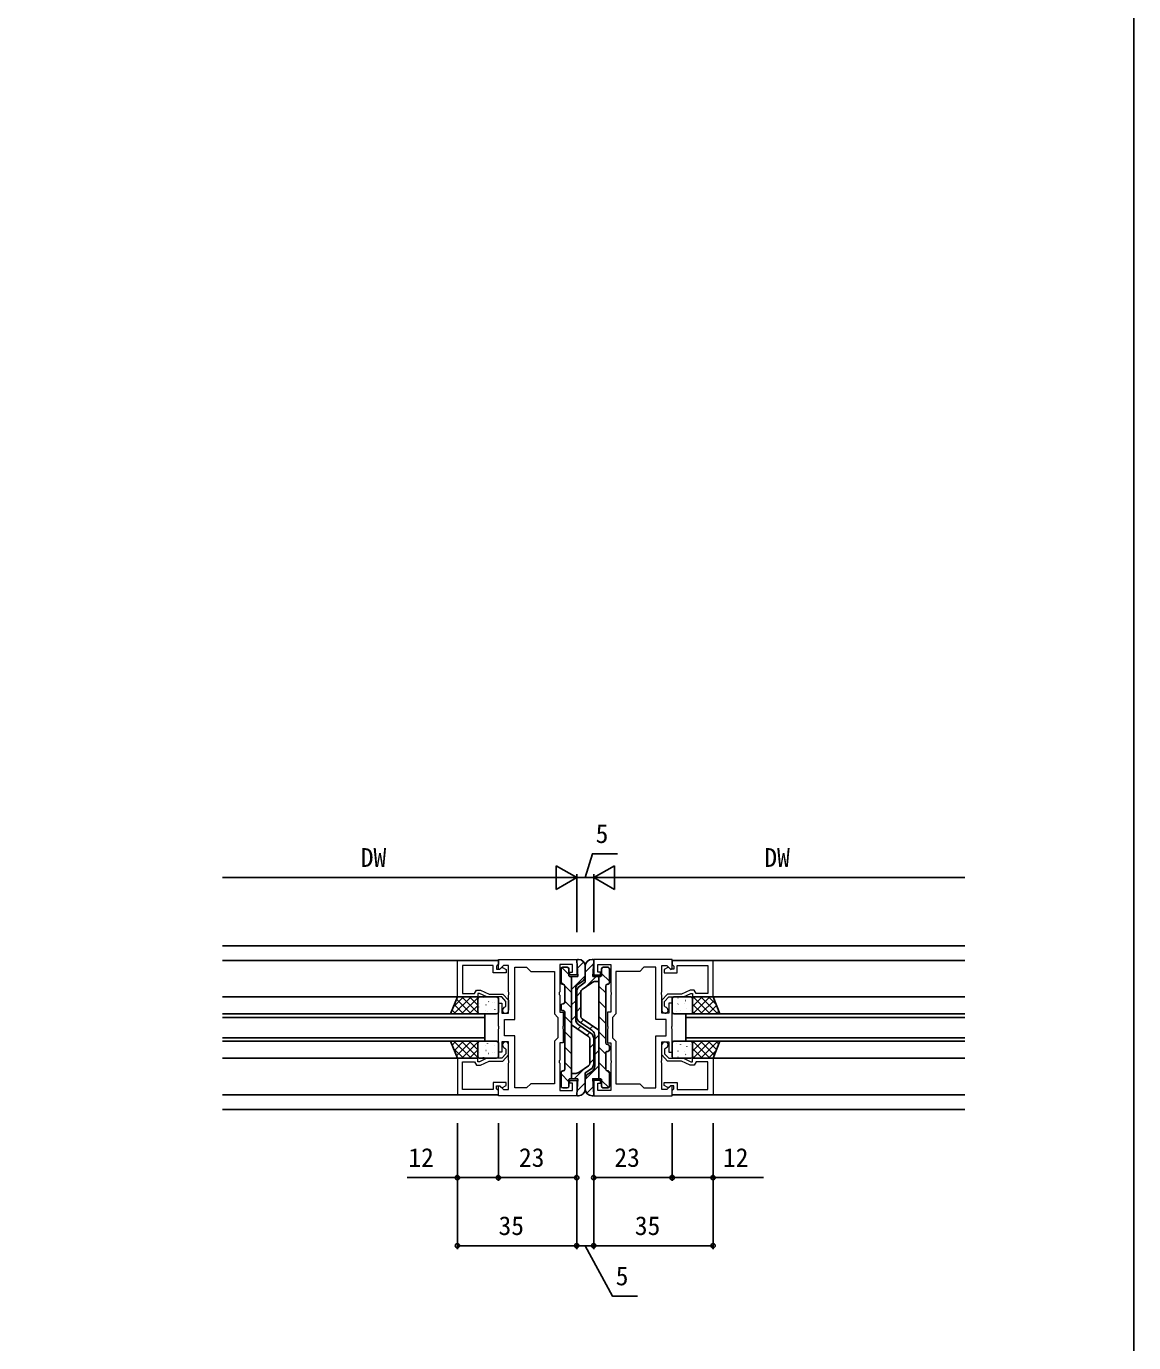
# Model space of a CAD drawing. Units: millimetres, scale not verified. Extents: x -437 to 438, y -681 to 679.
# Drawn here: x 113.4 to 438.3, y -128.5 to 257.6 of the extents above; entities that cross this region are included whole.
import ezdxf
from ezdxf.enums import TextEntityAlignment as Align

# ---------------------------------------------------------------- set-up
doc = ezdxf.new("R2010")
doc.units = ezdxf.units.MM
doc.header["$LTSCALE"] = 4
doc.layers.add('0-2_YKK_11', color=7, linetype='Continuous', lineweight=18)
for name, color, linetype in [('0-3_YKK_12', 2, 'Continuous'), ('0-4_YKK_13', 4, 'Continuous'), ('0-6_YKK_D', 6, 'Continuous'), ('0-7_YKK_ZWAK', 7, 'Continuous')]:
    doc.layers.add(name, color=color, linetype=linetype)
doc.styles.add('ＭＳ ゴシック', font='')
doc.styles.get('ＭＳ ゴシック').set_extended_font_data('MS Gothic')

msp = doc.modelspace()

# ---------------------------------------------------------------- linework, layer by layer
at = {"layer": '0-2_YKK_11'}
for p, q in [((256.678, -53.776), (256.678, -38.476)), ((298.077, -53.776), (298.077, -38.476))]:
    msp.add_line(p, q, dxfattribs=at)
for points in [[(239.878, -16.376), (251.878, -16.376), (251.878, -17.576), (251.578, -17.876), (251.378, -18.076), (251.378, -18.976), (252.328, -18.976), (252.828, -18.476), (253.139, -18.476), (254.178, -19.076), (254.178, -19.976), (250.378, -19.976), (250.378, -17.876), (241.378, -17.876), (241.378, -26.076), (244.878, -26.076), (245.455, -25.076), (246.6, -25.076), (249.173, -26.276), (253.228, -26.276), (254.878, -28.063), (254.878, -30.976)], [(253.828, -30.088), (254.078, -29.793), (254.078, -28.376), (252.878, -27.076), (248.523, -27.076), (246.378, -26.076), (245.878, -26.076), (245.878, -27.076), (239.878, -27.076), (239.878, -16.376)], [(274.878, -56.076), (251.878, -56.076), (251.878, -53.275), (252.249, -53.122), (253.402, -54.276), (254.878, -54.276), (254.878, -46.534), (254.998, -46.351), (254.998, -45.801), (254.878, -45.618), (254.878, -40.276), (252.878, -40.276), (252.878, -43.276), (251.878, -43.276), (251.878, -36.534), (251.998, -36.351), (251.998, -35.801), (251.878, -35.618), (251.878, -28.876), (252.878, -28.876), (252.878, -31.876), (254.878, -31.876), (254.878, -26.534), (254.998, -26.351), (254.998, -25.801), (254.878, -25.618), (254.878, -17.876), (253.402, -17.876), (252.249, -19.03), (251.878, -18.876), (251.878, -16.076), (274.878, -16.076), (274.878, -20.576), (272.878, -20.576), (272.878, -19.776), (273.678, -19.776), (273.678, -17.576), (269.878, -17.576), (269.878, -25.618), (269.758, -25.801)], [(302.877, -16.076), (279.877, -16.076), (279.877, -20.576), (281.877, -20.576), (281.877, -19.776), (281.077, -19.776), (281.077, -17.576), (284.877, -17.576), (284.877, -25.618), (284.997, -25.801), (284.997, -26.351), (284.877, -26.534), (284.877, -31.576), (283.877, -31.576), (283.877, -35.618), (283.997, -35.801), (283.997, -36.351), (283.877, -36.534), (283.877, -40.576), (284.877, -40.576), (284.877, -45.618), (284.997, -45.801), (284.997, -46.351), (284.877, -46.534), (284.877, -54.576), (281.077, -54.576), (281.077, -52.376), (281.877, -52.376), (281.877, -51.576), (279.877, -51.576), (279.877, -56.076), (302.877, -56.076), (302.877, -53.275), (302.507, -53.122), (301.353, -54.276), (299.877, -54.276), (299.877, -46.534), (299.757, -46.351), (299.757, -45.801), (299.877, -45.618)], [(299.877, -45.618), (299.877, -40.276), (301.877, -40.276), (301.877, -43.276), (302.877, -43.276), (302.877, -36.534), (302.757, -36.351), (302.757, -35.801), (302.877, -35.618), (302.877, -28.876), (301.877, -28.876), (301.877, -31.876), (299.877, -31.876), (299.877, -26.534), (299.757, -26.351), (299.757, -25.801), (299.877, -25.618), (299.877, -17.876), (301.353, -17.876), (302.507, -19.03), (302.877, -18.876), (302.877, -16.076)], [(314.877, -16.376), (302.877, -16.376), (302.877, -17.576), (303.177, -17.876), (303.377, -18.076), (303.377, -18.976), (302.427, -18.976), (301.927, -18.476), (301.617, -18.476), (300.577, -19.076), (300.577, -19.976), (304.377, -19.976), (304.377, -17.876), (313.377, -17.876), (313.377, -26.076), (309.877, -26.076), (309.3, -25.076), (308.156, -25.076), (305.582, -26.276), (301.527, -26.276), (299.877, -28.063), (299.877, -30.976)], [(300.927, -30.088), (300.677, -29.793), (300.677, -28.376), (301.877, -27.076), (306.233, -27.076), (308.377, -26.076), (308.877, -26.076), (308.877, -27.076), (314.877, -27.076), (314.877, -16.376)], [(269.758, -25.801), (269.758, -26.351), (269.878, -26.534), (269.878, -31.576), (270.878, -31.576), (270.878, -35.618), (270.758, -35.801), (270.758, -36.351), (270.878, -36.534), (270.878, -40.576), (269.878, -40.576), (269.878, -45.618), (269.758, -45.801), (269.758, -46.351), (269.878, -46.534), (269.878, -54.576), (273.678, -54.576), (273.678, -52.376), (272.878, -52.376), (272.878, -51.576), (274.878, -51.576), (274.878, -56.076)], [(239.878, -55.776), (251.878, -55.776), (251.878, -54.576), (251.578, -54.276), (251.378, -54.076), (251.378, -53.176), (252.328, -53.176), (252.828, -53.676), (253.139, -53.676), (254.178, -53.076), (254.178, -52.176), (250.378, -52.176), (250.378, -54.276), (241.378, -54.276), (241.378, -46.076), (244.878, -46.076), (245.455, -47.076), (246.6, -47.076), (249.173, -45.876), (253.228, -45.876), (254.878, -44.089), (254.878, -41.176)], [(253.828, -42.063), (254.078, -42.359), (254.078, -43.776), (252.878, -45.076), (248.523, -45.076), (246.378, -46.076), (245.878, -46.076), (245.878, -45.076), (239.878, -45.076), (239.878, -55.776)], [(314.877, -55.776), (302.877, -55.776), (302.877, -54.576), (303.177, -54.276), (303.377, -54.076), (303.377, -53.176), (302.427, -53.176), (301.927, -53.676), (301.617, -53.676), (300.577, -53.076), (300.577, -52.176), (304.377, -52.176), (304.377, -54.276), (313.377, -54.276), (313.377, -46.076), (309.877, -46.076), (309.3, -47.076), (308.156, -47.076), (305.582, -45.876), (301.527, -45.876), (299.877, -44.089), (299.877, -41.176)], [(300.927, -42.063), (300.677, -42.359), (300.677, -43.776), (301.877, -45.076), (306.233, -45.076), (308.377, -46.076), (308.877, -46.076), (308.877, -45.076), (314.877, -45.076), (314.877, -55.776)]]:
    msp.add_lwpolyline(points, dxfattribs=at)
for points in [[(256.678, -53.776), (256.678, -38.476), (253.678, -38.476), (253.678, -33.676), (256.678, -33.676), (256.678, -18.376), (260.178, -18.376), (261.378, -19.576), (268.378, -19.576), (268.378, -32.076), (269.378, -33.076), (269.378, -39.076), (268.378, -40.076), (268.378, -52.576), (261.378, -52.576), (260.178, -53.776)], [(298.077, -33.676), (298.077, -18.376), (294.577, -18.376), (293.377, -19.576), (286.377, -19.576), (286.377, -32.076), (285.377, -33.076), (285.377, -39.076), (286.377, -40.076), (286.377, -52.576), (293.377, -52.576), (294.577, -53.776), (298.077, -53.776), (298.077, -38.476), (301.077, -38.476), (301.077, -33.676)]]:
    msp.add_lwpolyline(points, close=True, dxfattribs=at)
for centre, start, end in [((253.978, -30.976), 99.59406, 0), ((300.777, -30.976), 180, 80.40594), ((253.978, -41.176), 360, 260.40594), ((300.777, -41.176), 279.59406, 180)]:
    msp.add_arc(centre, 0.9, start, end, dxfattribs=at)
at = {"layer": '0-3_YKK_12'}
for p, q in [((170.944, -12.076), (388.784, -12.076)), ((170.944, -16.376), (251.877, -16.376)), ((388.784, -16.376), (302.878, -16.376)), ((170.944, -27.076), (239.877, -27.076)), ((388.784, -27.076), (314.878, -27.076)), ((170.944, -32.076), (247.877, -32.076)), ((247.877, -33.076), (170.944, -33.076)), ((247.877, -40.076), (247.877, -32.076)), ((306.877, -40.076), (306.877, -32.076)), ((388.784, -32.076), (306.878, -32.076)), ((306.878, -33.076), (388.784, -33.076)), ((170.944, -39.076), (247.877, -39.076)), ((247.877, -40.076), (170.944, -40.076)), ((388.784, -39.076), (306.878, -39.076)), ((306.878, -40.076), (388.784, -40.076)), ((170.944, -45.076), (239.877, -45.076)), ((388.784, -45.076), (314.878, -45.076)), ((170.944, -55.776), (251.877, -55.776)), ((388.784, -55.776), (302.878, -55.776)), ((170.944, -60.076), (388.784, -60.076))]:
    msp.add_line(p, q, dxfattribs=at)
at = {"layer": '0-4_YKK_13'}
for p, q in [((270.278, -22.876), (270.278, -18.876)), ((270.503, -18.459), (272.578, -20.534)), ((272.078, -18.376), (270.778, -18.376)), ((272.578, -20.776), (272.578, -18.876)), ((275.029, -18.745), (276.943, -16.831)), ((275.178, -16.076), (275.378, -16.076)), ((279.814, -17.4), (277.378, -19.835)), ((277.378, -18.076), (277.378, -22.776)), ((277.378, -18.076), (277.378, -20.918)), ((279.578, -16.076), (279.378, -16.076)), ((279.578, -21.076), (279.878, -16.395)), ((282.178, -20.776), (282.178, -18.876)), ((282.678, -18.376), (283.978, -18.375)), ((284.478, -22.876), (284.478, -18.875)), ((270.278, -22.724), (270.933, -23.379)), ((273.12, -21.076), (273.378, -21.334)), ((273.378, -24.886), (277.378, -20.886)), ((273.378, -51.076), (273.378, -21.076)), ((276.37, -22.655), (275.586, -23.103)), ((275.755, -23.877), (277.378, -22.776)), ((276.429, -24.873), (279.298, -22.922)), ((280.628, -21.076), (277.685, -24.018)), ((281.878, -21.076), (279.578, -21.076)), ((280.422, -22.576), (281.378, -22.576)), ((281.378, -21.076), (281.378, -51.076)), ((284.478, -22.487), (282.178, -20.187)), ((270.878, -23.376), (270.778, -23.376)), ((271.375, -23.821), (273.378, -25.824)), ((271.378, -23.876), (271.378, -28.576)), ((274.578, -33.62), (274.578, -24.84)), ((274.879, -32.813), (274.879, -25.532)), ((276.079, -25.625), (274.879, -26.825)), ((276.079, -32.817), (276.079, -25.534)), ((283.378, -25.877), (281.378, -23.877)), ((283.378, -23.876), (283.378, -40.576)), ((283.878, -23.376), (283.978, -23.376)), ((241.616, -27.076), (238.719, -29.973)), ((243.861, -27.076), (238.861, -32.076)), ((241.694, -32.076), (238.968, -29.35)), ((243.939, -32.076), (239.61, -27.747)), ((245.878, -27.304), (241.107, -32.076)), ((245.878, -31.77), (241.184, -27.076)), ((245.878, -29.549), (243.352, -32.076)), ((245.878, -29.525), (243.429, -27.076)), ((245.878, -27.28), (245.674, -27.076)), ((245.878, -27.576), (245.878, -31.576)), ((246.071, -29.998), (246.047, -30.042)), ((251.378, -27.076), (246.378, -27.076)), ((246.46, -28.887), (246.453, -28.894)), ((247.529, -27.33), (247.505, -27.374)), ((248.263, -29.355), (248.239, -29.399)), ((249.098, -28.438), (249.009, -28.484)), ((250.153, -28.763), (250.129, -28.807)), ((250.648, -28.732), (250.64, -28.739)), ((250.887, -30.788), (250.863, -30.832)), ((251.878, -31.576), (251.878, -27.576)), ((270.278, -30.576), (270.278, -29.576)), ((270.878, -29.076), (270.778, -29.076)), ((271.378, -28.314), (273.378, -30.314)), ((273.378, -29.376), (274.578, -28.176)), ((276.079, -30.115), (274.879, -31.315)), ((283.378, -30.367), (281.378, -28.367)), ((302.877, -31.576), (302.877, -27.576)), ((303.377, -27.076), (308.377, -27.076)), ((304.158, -27.076), (304.151, -27.089)), ((304.608, -29.121), (304.584, -29.165)), ((304.595, -27.359), (304.588, -27.365)), ((306.615, -29.144), (306.608, -29.151)), ((306.799, -28.478), (306.775, -28.522)), ((306.91, -28.101), (306.822, -28.148)), ((307.232, -30.555), (307.208, -30.599)), ((308.689, -27.887), (308.665, -27.931)), ((311.712, -27.076), (308.877, -29.91)), ((309.467, -27.076), (308.877, -27.665)), ((308.877, -27.576), (308.877, -31.576)), ((311.789, -32.076), (308.877, -29.164)), ((313.957, -27.076), (308.957, -32.076)), ((314.034, -32.076), (309.034, -27.076)), ((315.256, -28.022), (311.202, -32.076)), ((316.279, -32.076), (311.279, -27.076)), ((315.897, -29.625), (313.447, -32.076)), ((315.779, -29.331), (313.524, -27.076)), ((239.449, -32.076), (238.327, -30.954)), ((245.878, -31.794), (245.597, -32.076)), ((246.378, -32.076), (251.378, -32.076)), ((246.805, -32.023), (246.781, -32.066)), ((248.182, -30.94), (248.175, -30.947)), ((248.695, -31.431), (248.671, -31.475)), ((270.778, -31.076), (270.878, -31.076)), ((271.378, -48.276), (271.378, -31.576)), ((271.378, -32.804), (273.378, -34.804)), ((273.378, -33.866), (274.578, -32.666)), ((275.755, -34.468), (279.302, -36.877)), ((276.891, -33.793), (276.03, -34.654)), ((276.429, -33.479), (281.378, -36.844)), ((283.378, -34.857), (281.378, -32.857)), ((303.15, -31.789), (303.126, -31.833)), ((308.377, -32.076), (303.377, -32.076)), ((304.149, -31.353), (304.142, -31.36)), ((305.342, -31.146), (305.318, -31.19)), ((308.337, -31.197), (308.33, -31.204)), ((309.544, -32.076), (308.877, -31.409)), ((316.539, -31.229), (315.692, -32.076)), ((271.378, -37.294), (273.378, -39.294)), ((278.328, -38.673), (273.378, -35.307)), ((275.193, -36.541), (276.053, -35.681)), ((279.001, -37.684), (275.454, -35.274)), ((277.866, -38.359), (278.727, -37.497)), ((279.564, -35.61), (278.703, -36.47)), ((281.378, -38.285), (280.178, -39.485)), ((280.178, -38.532), (280.178, -47.312)), ((283.378, -39.347), (281.378, -37.347)), ((239.449, -40.076), (238.327, -41.198)), ((241.616, -45.076), (238.719, -42.179)), ((243.861, -45.076), (238.861, -40.076)), ((241.694, -40.076), (238.968, -42.801)), ((243.939, -40.076), (239.61, -44.405)), ((245.878, -44.847), (241.107, -40.076)), ((245.878, -40.382), (241.184, -45.076)), ((245.878, -42.602), (243.352, -40.076)), ((245.878, -40.357), (245.597, -40.076)), ((245.878, -44.576), (245.878, -40.576)), ((246.071, -42.154), (246.047, -42.11)), ((246.378, -40.076), (251.378, -40.076)), ((246.805, -40.129), (246.781, -40.085)), ((248.182, -41.211), (248.175, -41.205)), ((248.695, -40.72), (248.671, -40.676)), ((250.887, -41.363), (250.863, -41.319)), ((251.878, -40.576), (251.878, -44.576)), ((271.378, -41.785), (273.378, -43.785)), ((278.678, -39.334), (278.678, -46.617)), ((278.678, -42.037), (279.878, -40.837)), ((279.878, -39.338), (279.878, -46.619)), ((283.378, -43.837), (281.378, -41.837)), ((283.979, -41.076), (283.878, -41.076)), ((284.479, -41.576), (284.479, -42.576)), ((302.877, -40.576), (302.877, -44.576)), ((303.15, -40.362), (303.126, -40.319)), ((308.377, -40.076), (303.377, -40.076)), ((304.149, -40.799), (304.142, -40.792)), ((305.342, -41.005), (305.318, -40.962)), ((307.232, -41.597), (307.208, -41.553)), ((308.337, -40.954), (308.33, -40.948)), ((311.789, -40.076), (308.877, -42.987)), ((309.544, -40.076), (308.877, -40.742)), ((308.877, -44.576), (308.877, -40.576)), ((311.712, -45.076), (308.877, -42.241)), ((313.957, -45.076), (308.957, -40.076)), ((314.034, -40.076), (309.034, -45.076)), ((315.256, -44.13), (311.202, -40.076)), ((316.279, -40.076), (311.279, -45.076)), ((315.897, -42.526), (313.447, -40.076)), ((316.539, -40.922), (315.692, -40.076)), ((245.878, -42.627), (243.429, -45.076)), ((245.878, -44.872), (245.674, -45.076)), ((251.378, -45.076), (246.378, -45.076)), ((246.46, -43.264), (246.453, -43.257)), ((247.529, -44.822), (247.505, -44.778)), ((248.263, -42.797), (248.239, -42.753)), ((249.098, -43.714), (249.009, -43.667)), ((250.153, -43.388), (250.129, -43.344)), ((250.648, -43.42), (250.64, -43.413)), ((271.378, -46.275), (273.378, -48.275)), ((278.678, -46.527), (279.878, -45.327)), ((281.378, -42.776), (280.178, -43.976)), ((283.381, -48.331), (281.378, -46.327)), ((283.378, -48.276), (283.378, -43.576)), ((283.878, -43.076), (283.979, -43.076)), ((303.377, -45.076), (308.377, -45.076)), ((304.158, -45.076), (304.151, -45.063)), ((304.608, -43.03), (304.584, -42.986)), ((304.595, -44.793), (304.588, -44.786)), ((306.615, -43.007), (306.608, -43)), ((306.799, -43.673), (306.775, -43.629)), ((306.91, -44.05), (306.822, -44.003)), ((308.689, -44.265), (308.665, -44.221)), ((309.467, -45.076), (308.877, -44.486)), ((315.779, -42.821), (313.524, -45.076)), ((270.278, -49.276), (270.278, -53.276)), ((270.278, -49.665), (272.578, -51.965)), ((270.878, -48.776), (270.778, -48.776)), ((274.334, -49.576), (273.378, -49.576)), ((274.129, -51.076), (277.071, -48.133)), ((278.328, -47.279), (275.459, -49.23)), ((281.378, -47.266), (277.378, -51.266)), ((279.001, -48.274), (277.378, -49.376)), ((277.378, -54.076), (277.378, -49.376)), ((278.386, -49.497), (279.171, -49.048)), ((284.478, -49.427), (283.824, -48.773)), ((283.878, -48.776), (283.978, -48.776)), ((284.478, -49.276), (284.478, -53.276)), ((272.078, -53.776), (270.778, -53.776)), ((272.578, -51.376), (272.578, -53.276)), ((272.878, -51.076), (275.178, -51.076)), ((275.178, -51.076), (274.879, -55.757)), ((274.943, -54.752), (277.378, -52.317)), ((277.378, -54.075), (277.378, -51.233)), ((279.728, -53.407), (277.814, -55.321)), ((281.636, -51.076), (281.378, -50.818)), ((282.178, -51.376), (282.178, -53.276)), ((284.254, -53.693), (282.178, -51.617)), ((282.678, -53.776), (283.978, -53.776)), ((275.178, -56.076), (275.378, -56.076)), ((279.578, -56.075), (279.378, -56.075))]:
    msp.add_line(p, q, dxfattribs=at)
for points in [[(272.878, -21.076), (275.178, -21.076), (274.879, -16.395)], [(281.878, -51.076), (279.578, -51.076), (279.878, -55.756)]]:
    msp.add_lwpolyline(points, dxfattribs=at)
for points in [[(237.878, -32.076), (239.878, -27.076), (245.878, -27.076), (245.878, -32.076)], [(316.877, -32.076), (314.877, -27.076), (308.877, -27.076), (308.877, -32.076)], [(237.878, -40.076), (239.878, -45.076), (245.878, -45.076), (245.878, -40.076)], [(316.877, -40.076), (314.877, -45.076), (308.877, -45.076), (308.877, -40.076)]]:
    msp.add_lwpolyline(points, close=True, dxfattribs=at)
for centre, radius, start, end in [((270.778, -18.876), 0.5, 89.99641, 179.99641), ((272.078, -18.876), 0.5, 359.99641, 89.99641), ((275.178, -16.376), 0.3, 90, 183.65976), ((275.378, -18.076), 2, 360, 90), ((279.378, -18.076), 2, 90, 180), ((279.578, -16.376), 0.3, 356.34024, 90), ((282.678, -18.876), 0.5, 90.00359, 180.00359), ((283.978, -18.875), 0.5, 0.00359, 90.00359), ((270.778, -22.876), 0.5, 179.99641, 270), ((272.878, -20.776), 0.3, 179.99641, 270), ((276.578, -24.84), 2, 119.74538, 180), ((275.378, -20.918), 2, 299.74538, 360), ((280.422, -24.576), 2, 90, 124.21613), ((281.878, -20.776), 0.3, 270, 0.00359), ((283.978, -22.876), 0.5, 270, 0.00359), ((270.878, -23.876), 0.5, 360, 89.99997), ((276.879, -25.532), 2, 124.16806, 180.00289), ((276.879, -25.534), 0.8, 124.21613, 180.00289), ((283.878, -23.876), 0.5, 90, 180), ((246.378, -27.576), 0.5, 90, 180), ((251.378, -27.576), 0.5, 360, 90), ((270.778, -29.576), 0.5, 89.99641, 179.99641), ((270.778, -30.576), 0.5, 179.99641, 269.99641), ((270.878, -28.576), 0.5, 269.99641, 360), ((303.377, -27.576), 0.5, 90, 180), ((308.377, -27.576), 0.5, 0, 90), ((246.378, -31.576), 0.5, 180, 270), ((251.378, -31.576), 0.5, 270, 0), ((270.878, -31.576), 0.5, 0, 89.97137), ((276.578, -33.62), 2, 180, 235.81101), ((276.879, -32.813), 2, 180.00289, 235.81101), ((276.879, -32.817), 0.8, 180.00289, 235.78387), ((303.377, -31.576), 0.5, 180, 270), ((308.377, -31.576), 0.5, 270, 0), ((277.878, -39.338), 2, 0.00289, 55.81101), ((278.178, -38.532), 2, 0, 55.81101), ((246.378, -40.576), 0.5, 90, 180), ((251.378, -40.576), 0.5, 0, 90), ((277.878, -39.334), 0.8, 0.00289, 55.78387), ((283.878, -40.576), 0.5, 180, 269.97137), ((283.979, -41.576), 0.5, 359.99641, 89.99641), ((303.377, -40.576), 0.5, 90, 180), ((308.377, -40.576), 0.5, 0, 90), ((246.378, -44.576), 0.5, 180, 270), ((251.378, -44.576), 0.5, 270, 0), ((283.878, -43.576), 0.5, 89.99641, 180), ((283.979, -42.576), 0.5, 269.99641, 359.99641), ((303.377, -44.576), 0.5, 180, 270), ((308.377, -44.576), 0.5, 270, 0), ((270.778, -49.276), 0.5, 90, 180.00359), ((270.878, -48.276), 0.5, 270, 0), ((274.334, -47.576), 2, 270, 304.21613), ((279.378, -51.233), 2, 119.74538, 180), ((277.878, -46.617), 0.8, 304.21613, 0.00289), ((277.878, -46.619), 2, 304.16806, 0.00289), ((278.178, -47.312), 2, 299.74538, 0), ((283.878, -48.276), 0.5, 180, 269.99997), ((283.978, -49.276), 0.5, 359.99641, 90), ((270.778, -53.276), 0.5, 180.00359, 270.00359), ((272.078, -53.276), 0.5, 270.00359, 0.00359), ((272.878, -51.376), 0.3, 90, 180.00359), ((281.878, -51.376), 0.3, 359.99641, 90), ((282.678, -53.276), 0.5, 179.99641, 269.99641), ((283.978, -53.276), 0.5, 269.99641, 359.99641), ((275.178, -55.776), 0.3, 176.34024, 270), ((275.378, -54.076), 2, 270, 0), ((279.378, -54.075), 2, 180, 270), ((279.578, -55.775), 0.3, 270, 3.65976)]:
    msp.add_arc(centre, radius, start, end, dxfattribs=at)
at = {"layer": '0-6_YKK_D'}
for p, q in [((267.877, 7.924), (170.944, 7.924)), ((274.877, 7.924), (262.753, 7.924)), ((274.877, 7.924), (268.815, 11.424)), ((268.815, 11.424), (268.815, 4.424)), ((274.877, 7.924), (268.815, 4.424)), ((274.877, 0.924), (274.877, 8.924)), ((274.877, -8.076), (274.877, 8.924)), ((274.877, 7.924), (279.878, 7.924)), ((279.878, 7.924), (285.94, 11.424)), ((279.878, -8.076), (279.878, 8.924)), ((279.878, -7.076), (279.878, 8.924)), ((279.878, 7.924), (285.94, 4.424)), ((279.878, 7.924), (292.002, 7.924)), ((285.94, 4.424), (285.94, 11.424)), ((286.878, 7.924), (388.784, 7.924)), ((239.877, -64.076), (239.877, -81.076)), ((239.877, -64.076), (239.877, -101.076)), ((251.876, -64.076), (251.876, -81.076)), ((251.876, -65.076), (251.876, -81.076)), ((274.877, -64.076), (274.877, -81.076)), ((274.877, -64.076), (274.877, -101.076)), ((274.877, -64.076), (274.877, -101.076)), ((279.877, -64.076), (279.877, -101.076)), ((279.877, -64.076), (279.877, -81.076)), ((279.877, -64.076), (279.877, -101.076)), ((302.878, -64.076), (302.878, -81.076)), ((302.878, -64.076), (302.878, -81.076)), ((314.877, -64.076), (314.877, -81.076)), ((314.877, -64.076), (314.877, -101.076)), ((251.876, -80.076), (274.877, -80.076)), ((279.877, -80.076), (302.878, -80.076)), ((239.877, -100.076), (274.877, -100.076)), ((274.877, -100.076), (279.877, -100.076)), ((279.877, -100.076), (314.877, -100.076))]:
    msp.add_line(p, q, dxfattribs=at)
for points in [[(277.377, 7.924), (279.477, 14.924), (286.824, 14.924)], [(251.876, -80.076), (239.877, -80.076), (225.123, -80.076)], [(302.878, -80.076), (314.877, -80.076), (329.632, -80.076)], [(277.377, -100.076), (285.37, -114.826), (292.716, -114.826)]]:
    msp.add_lwpolyline(points, dxfattribs=at)
for centre in [(239.877, -80.076), (251.876, -80.076), (251.876, -80.076), (274.877, -80.076), (279.877, -80.076), (302.878, -80.076), (302.878, -80.076), (314.877, -80.076), (239.877, -100.076), (274.877, -100.076), (274.877, -100.076), (279.877, -100.076), (279.877, -100.076), (314.877, -100.076)]:
    msp.add_circle(centre, 0.637, dxfattribs=at)
at = {"layer": '0-7_YKK_ZWAK'}
msp.add_lwpolyline([(-436.7, -681.2), (438.3, -681.2), (438.3, 643.8)], dxfattribs=at)

# ---------------------------------------------------------------- texts
at = {"layer": '0-6_YKK_D', "style": 'ＭＳ ゴシック'}
for s, p in [('5', (280.423, 16.424)), ('DW', (211.505, 9.424)), ('DW', (329.926, 9.424)), ('12', (225.472, -78.576)), ('23', (257.922, -78.576)), ('23', (285.923, -78.576)), ('12', (317.777, -78.576)), ('35', (251.922, -98.576)), ('35', (291.923, -98.576)), ('5', (286.316, -113.326))]:
    msp.add_text(s, height=5.499, dxfattribs=at).set_placement(p, align=Align.BOTTOM_LEFT)

doc.saveas('drawing.dxf')
